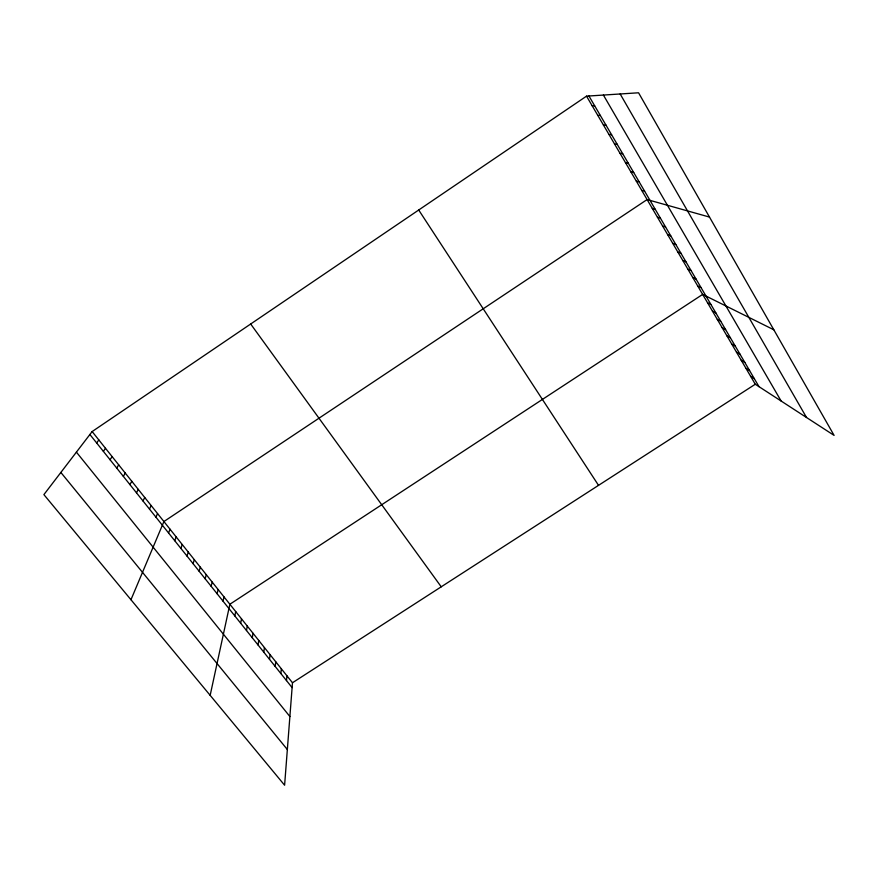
<?xml version="1.0" encoding="UTF-8"?>
<svg xmlns="http://www.w3.org/2000/svg" width="878" height="878" viewBox="0 0 878 878"><rect width="100%" height="100%" fill="white"/><g stroke="black" fill="none" stroke-linecap="round" stroke-linejoin="round"><path stroke-width="1.32" d="M92.146 431.559L292.484 682.755L284.604 785.217L43.9 494.621L92.146 431.559L586.526 96.152L638.558 92.783L834.1 435.4L755.278 384.246L586.526 96.152M286.502 680.593L286.919 675.786M280.872 673.536L281.344 668.784M275.209 666.457L275.725 661.738M269.524 659.334L270.084 654.67M263.806 652.178L264.421 647.569M258.066 644.99L258.736 640.435M252.293 637.779L253.018 633.268M246.498 630.525L247.267 626.058M240.671 623.226L241.505 618.825M234.821 615.906L235.699 611.549M210.16 695.343L229.871 604.251L702.652 294.415L773.814 329.777M223.034 601.156L224.022 596.908M217.096 593.726L218.139 589.533M211.137 586.252L212.224 582.125M205.145 578.756L206.286 574.673M199.119 571.216L200.327 567.188M193.072 563.643L194.323 559.67M186.981 556.026L188.298 552.119M180.879 548.377L182.251 544.525M174.733 540.694L176.16 536.897M168.565 532.968L170.058 529.236M130.965 599.729L163.912 521.532L647.108 199.569L709.501 217.075M155.944 517.175L157.546 513.564M149.49 509.097L151.159 505.541M143.004 500.976L144.738 497.497M136.485 492.81L138.274 489.397M129.933 484.612L131.788 481.254M123.337 476.37L125.269 473.077M116.719 468.084L118.706 464.857M110.068 459.754L112.121 456.593M103.374 451.38L105.503 448.296M96.657 442.962L98.841 439.944M292.484 682.755L755.278 384.246M592.189 105.799L594.647 105.744M597.808 115.402L600.311 115.435M603.405 124.961L605.952 125.082M608.97 134.455L611.571 134.663M614.501 143.904L617.146 144.212M620.011 153.31L622.7 153.694M625.487 162.66L628.22 163.132M630.931 171.956L633.707 172.516M636.352 181.208L639.173 181.856M641.741 190.416L644.606 191.141M652.277 208.404L655.229 209.304M657.435 217.206L660.421 218.183M662.561 225.953L665.59 227.007M667.664 234.656L670.726 235.798M672.735 243.327L675.84 244.534M677.783 251.942L680.933 253.237M682.81 260.525L685.992 261.885M687.803 269.063L691.03 270.501M692.786 277.547L696.045 279.061M697.736 285.998L701.028 287.589M707.558 302.778L710.928 304.501M712.431 311.108L715.844 312.908M717.293 319.394L720.728 321.26M722.122 327.637L725.59 329.579M726.918 335.835L730.43 337.843M731.703 344L735.248 346.086M736.466 352.133L740.044 354.273M741.197 360.221L744.818 362.427M745.916 368.266L749.56 370.538M750.602 376.267L754.279 378.616M60.867 472.452L287.347 749.538M76.408 452.137L289.883 716.536M89.896 434.5L292.111 687.617M250.68 324.004L441.228 586.811M418.707 210.007L598.522 485.347M588.94 95.998L758.987 386.649M603.405 95.054L781.135 401.026M620.164 93.968L806.52 417.5"/></g></svg>
